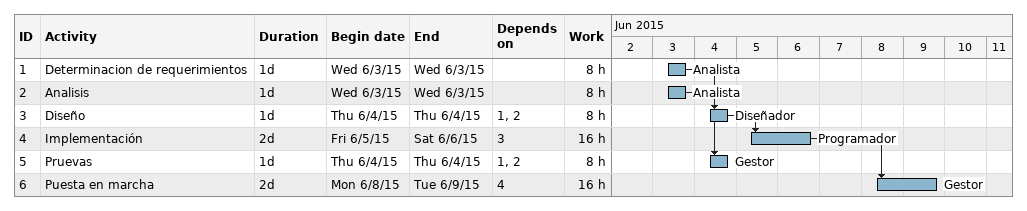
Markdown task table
| ID | Task | Duration | Start | Finish | Predecessors | Resources | Work (h) |
|---|---|---|---|---|---|---|---|
| 1 | Determinacion de requerimientos | 1d | 2015-06-03 | 2015-06-03 |  | Analista | 8 |
| 2 | Analisis | 1d | 2015-06-03 | 2015-06-03 |  | Analista | 8 |
| 3 | Diseño | 1d | 2015-06-04 | 2015-06-04 | 1, 2 | Diseñador | 8 |
| 4 | Implementación | 2d | 2015-06-05 | 2015-06-06 | 3 | Programador | 16 |
| 5 | Pruevas | 1d | 2015-06-04 | 2015-06-04 | 1, 2 | Gestor | 8 |
| 6 | Puesta en marcha | 2d | 2015-06-08 | 2015-06-09 | 4 | Gestor | 16 |
